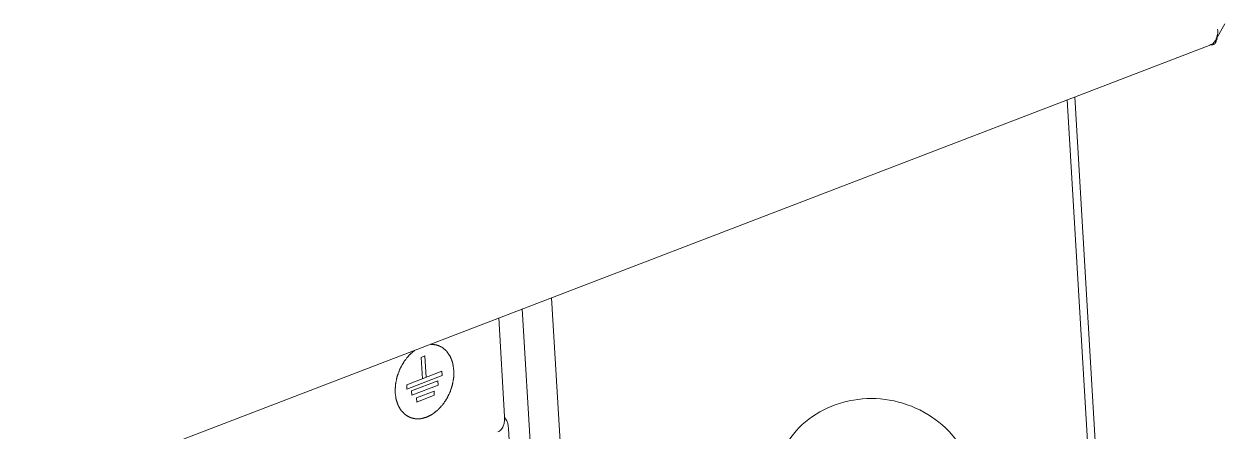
# Model space of a CAD drawing. Header units: inches. Extents: x -4705 to 38647, y 7098 to 31800.
# Drawn here: x 19014.7 to 19138.8, y 24056.5 to 24098.7 of the extents above; entities that cross this region are included whole.
import ezdxf

# ---------------------------------------------------------------- set-up
doc = ezdxf.new("R2010")
doc.units = ezdxf.units.IN
doc.header["$LTSCALE"] = 10
doc.header["$MEASUREMENT"] = 0
doc.layers.get('0').update_dxf_attribs({"lineweight": 0})

msp = doc.modelspace()

# ---------------------------------------------------------------- linework, layer by layer
at = {"color": 7, "linetype": 'Continuous'}
for p, q in [((19138.053, 24097.357), (19138.828, 24098.695)), ((19137.854, 24096.999), (19138.053, 24097.357)), ((19137.37, 24096.551), (18486.401, 23846.589)), ((19137.854, 24096.999), (19137.562, 24096.656)), ((19128.024, 24011.645), (19123.299, 24091.148)), ((19122.524, 24090.85), (19127.636, 24004.839)), ((19074.1, 23988.424), (19069.228, 24070.386)), ((19071.069, 23987.26), (19066.198, 24069.222)), ((19064.378, 24058.114), (19063.773, 24068.291)), ((19055.77, 24064.222), (19056.133, 24064.361)), ((19055.901, 24062.013), (19055.77, 24064.222)), ((19056.133, 24064.361), (19056.265, 24062.152)), ((19054.264, 24061.384), (19057.901, 24062.781)), ((19057.901, 24062.781), (19057.927, 24062.339)), ((19054.291, 24060.943), (19054.264, 24061.384)), ((19057.927, 24062.339), (19054.291, 24060.943)), ((19054.767, 24060.749), (19057.495, 24061.796)), ((19057.521, 24061.355), (19054.793, 24060.307)), ((19057.495, 24061.796), (19057.521, 24061.355)), ((19054.793, 24060.307), (19054.767, 24060.749)), ((19055.274, 24060.04), (19057.093, 24060.738)), ((19057.119, 24060.297), (19055.3, 24059.598)), ((19057.093, 24060.738), (19057.119, 24060.297)), ((19055.3, 24059.598), (19055.274, 24060.04)), ((19064.789, 24056.863), (19066.277, 24031.83))]:
    msp.add_line(p, q, dxfattribs=at)
for centre, radius, start, end in [((19137.074, 24097.323), 0.827, 281.38717, 289.63064), ((19061.378, 24057.935), 3.005, 0.53448, 3.4116), ((19063.223, 24057.057), 1.499, 33.01171, 39.30197)]:
    msp.add_arc(centre, radius, start, end, dxfattribs=at)
for points, knots in [([(19138.033, 24097.54), (19138.023, 24097.49), (19138.001, 24097.393), (19137.973, 24097.297), (19137.957, 24097.251)], [0, 0, 0, 0, 0.5089591, 1, 1, 1, 1]), ([(19138.071, 24098.164), (19138.081, 24097.985), (19138.075, 24097.626), (19138.021, 24097.27), (19137.975, 24097.098)], [0, 0, 0, 0, 0.5015878, 1, 1, 1, 1]), ([(19137.562, 24096.656), (19137.53, 24096.632), (19137.462, 24096.59), (19137.389, 24096.558), (19137.352, 24096.544)], [0, 0, 0, 0, 0.5028173, 1, 1, 1, 1]), ([(19137.558, 24096.54), (19137.528, 24096.537), (19137.462, 24096.542), (19137.401, 24096.565), (19137.37, 24096.58)], [0, 0, 0, 0, 0.4644766, 1, 1, 1, 1]), ([(19137.856, 24096.787), (19137.821, 24096.723), (19137.746, 24096.61), (19137.618, 24096.545), (19137.558, 24096.54)], [0, 0, 0, 0, 0.5442914, 1, 1, 1, 1]), ([(19137.957, 24097.251), (19137.942, 24097.207), (19137.91, 24097.123), (19137.871, 24097.042), (19137.85, 24097.004)], [0, 0, 0, 0, 0.5109371, 1, 1, 1, 1]), ([(19137.918, 24096.921), (19137.908, 24096.897), (19137.889, 24096.852), (19137.868, 24096.808), (19137.856, 24096.787)], [0, 0, 0, 0, 0.5133745, 1, 1, 1, 1]), ([(19137.975, 24097.098), (19137.967, 24097.067), (19137.949, 24097.008), (19137.928, 24096.949), (19137.918, 24096.921)], [0, 0, 0, 0, 0.5115841, 1, 1, 1, 1]), ([(19059.135, 24062.878), (19059.121, 24062.974), (19059.098, 24063.117), (19059.073, 24063.284), (19059.058, 24063.379), (19059.047, 24063.451), (19059.036, 24063.522), (19059.028, 24063.576), (19059.022, 24063.612), (19059.02, 24063.626), (19059.018, 24063.639), (19059.015, 24063.649), (19059.008, 24063.668), (19058.998, 24063.694), (19058.982, 24063.736), (19058.962, 24063.789), (19058.93, 24063.873), (19058.891, 24063.978), (19058.851, 24064.083), (19058.819, 24064.168), (19058.8, 24064.22), (19058.784, 24064.262), (19058.774, 24064.289), (19058.767, 24064.307), (19058.763, 24064.317), (19058.756, 24064.326), (19058.749, 24064.337), (19058.731, 24064.362), (19058.705, 24064.401), (19058.67, 24064.453), (19058.634, 24064.505), (19058.587, 24064.574), (19058.54, 24064.643), (19058.493, 24064.712), (19058.463, 24064.755), (19058.439, 24064.789), (19058.422, 24064.815), (19058.407, 24064.837), (19058.397, 24064.852), (19058.391, 24064.86), (19058.387, 24064.868), (19058.38, 24064.872), (19058.373, 24064.878), (19058.359, 24064.889), (19058.34, 24064.906), (19058.317, 24064.925), (19058.286, 24064.95), (19058.248, 24064.982), (19058.202, 24065.021), (19058.155, 24065.059), (19058.109, 24065.098), (19058.063, 24065.136), (19058.017, 24065.175), (19057.971, 24065.213), (19057.936, 24065.242), (19057.913, 24065.261), (19057.903, 24065.269), (19057.896, 24065.276), (19057.887, 24065.28), (19057.871, 24065.286), (19057.849, 24065.296), (19057.814, 24065.31), (19057.769, 24065.329), (19057.698, 24065.359), (19057.609, 24065.395), (19057.52, 24065.432), (19057.449, 24065.462), (19057.405, 24065.48), (19057.369, 24065.495), (19057.347, 24065.504), (19057.331, 24065.511), (19057.322, 24065.514), (19057.312, 24065.514), (19057.3, 24065.516), (19057.27, 24065.519), (19057.226, 24065.523), (19057.166, 24065.528), (19057.107, 24065.534), (19057.028, 24065.541), (19056.889, 24065.554), (19056.77, 24065.565), (19056.691, 24065.572)], [0, 0, 0, 0, 0.0625, 0.09375, 0.109375, 0.125, 0.140625, 0.15625, 0.1601562, 0.1640625, 0.1660156, 0.1679688, 0.171875, 0.1796875, 0.1875, 0.203125, 0.21875, 0.25, 0.28125, 0.296875, 0.3125, 0.3203125, 0.328125, 0.3320312, 0.3339844, 0.3359375, 0.3398438, 0.34375, 0.359375, 0.375, 0.390625, 0.40625, 0.4375, 0.453125, 0.46875, 0.4765625, 0.484375, 0.4921875, 0.4960938, 0.4980469, 0.5, 0.5019531, 0.5039062, 0.5078125, 0.515625, 0.5234375, 0.53125, 0.546875, 0.5625, 0.578125, 0.59375, 0.609375, 0.625, 0.640625, 0.65625, 0.6601562, 0.6640625, 0.6660156, 0.6679688, 0.671875, 0.6796875, 0.6875, 0.703125, 0.71875, 0.75, 0.78125, 0.796875, 0.8125, 0.8203125, 0.828125, 0.8320312, 0.8339844, 0.8359375, 0.8398438, 0.84375, 0.859375, 0.875, 0.890625, 0.90625, 0.9375, 1, 1, 1, 1]), ([(19055.096, 24064.96), (19055.022, 24064.894), (19054.911, 24064.796), (19054.781, 24064.681), (19054.707, 24064.615), (19054.652, 24064.566), (19054.596, 24064.517), (19054.555, 24064.48), (19054.527, 24064.455), (19054.513, 24064.443), (19054.5, 24064.43), (19054.484, 24064.409), (19054.463, 24064.384), (19054.431, 24064.343), (19054.391, 24064.292), (19054.326, 24064.211), (19054.245, 24064.109), (19054.164, 24064.007), (19054.1, 24063.926), (19054.059, 24063.875), (19054.027, 24063.834), (19054.007, 24063.808), (19053.99, 24063.788), (19053.98, 24063.771), (19053.97, 24063.754), (19053.951, 24063.719), (19053.921, 24063.666), (19053.882, 24063.596), (19053.843, 24063.526), (19053.791, 24063.432), (19053.738, 24063.339), (19053.686, 24063.245), (19053.647, 24063.175), (19053.614, 24063.116), (19053.591, 24063.076), (19053.578, 24063.052), (19053.567, 24063.035), (19053.561, 24063.015), (19053.552, 24062.99), (19053.535, 24062.945), (19053.511, 24062.88), (19053.483, 24062.803), (19053.445, 24062.7), (19053.407, 24062.597), (19053.369, 24062.494), (19053.34, 24062.417), (19053.312, 24062.34), (19053.29, 24062.282), (19053.276, 24062.244), (19053.269, 24062.224), (19053.263, 24062.205), (19053.258, 24062.179), (19053.251, 24062.146), (19053.241, 24062.094), (19053.228, 24062.029), (19053.207, 24061.925), (19053.182, 24061.795), (19053.156, 24061.664), (19053.135, 24061.56), (19053.122, 24061.495), (19053.112, 24061.443), (19053.106, 24061.41), (19053.1, 24061.384), (19053.098, 24061.365), (19053.098, 24061.345), (19053.097, 24061.307), (19053.095, 24061.249), (19053.093, 24061.171), (19053.09, 24061.093), (19053.087, 24060.99), (19053.082, 24060.809), (19053.077, 24060.654), (19053.074, 24060.551)], [0, 0, 0, 0, 0.0625, 0.09375, 0.109375, 0.125, 0.140625, 0.15625, 0.1601562, 0.1640625, 0.1679688, 0.171875, 0.1796875, 0.1875, 0.203125, 0.21875, 0.25, 0.28125, 0.296875, 0.3125, 0.3203125, 0.328125, 0.3320312, 0.3359375, 0.3398438, 0.34375, 0.359375, 0.375, 0.390625, 0.40625, 0.4375, 0.453125, 0.46875, 0.484375, 0.4921875, 0.4960938, 0.5, 0.5039062, 0.5078125, 0.515625, 0.53125, 0.546875, 0.5625, 0.59375, 0.609375, 0.625, 0.640625, 0.65625, 0.6601562, 0.6640625, 0.6679688, 0.671875, 0.6796875, 0.6875, 0.703125, 0.71875, 0.75, 0.78125, 0.796875, 0.8125, 0.8203125, 0.828125, 0.8320312, 0.8359375, 0.8398438, 0.84375, 0.859375, 0.875, 0.890625, 0.90625, 0.9375, 1, 1, 1, 1]), ([(19053.074, 24060.551), (19053.082, 24060.493), (19053.099, 24060.378), (19053.12, 24060.233), (19053.137, 24060.118), (19053.147, 24060.046), (19053.155, 24059.988), (19053.162, 24059.944), (19053.167, 24059.908), (19053.171, 24059.883), (19053.173, 24059.869), (19053.174, 24059.858), (19053.178, 24059.848), (19053.182, 24059.835), (19053.19, 24059.813), (19053.201, 24059.78), (19053.214, 24059.741), (19053.232, 24059.689), (19053.254, 24059.625), (19053.28, 24059.547), (19053.307, 24059.469), (19053.329, 24059.404), (19053.346, 24059.352), (19053.36, 24059.313), (19053.371, 24059.281), (19053.378, 24059.258), (19053.383, 24059.246), (19053.386, 24059.235), (19053.391, 24059.228), (19053.398, 24059.216), (19053.409, 24059.197), (19053.426, 24059.17), (19053.445, 24059.137), (19053.472, 24059.093), (19053.504, 24059.038), (19053.544, 24058.972), (19053.583, 24058.906), (19053.616, 24058.851), (19053.642, 24058.807), (19053.662, 24058.774), (19053.679, 24058.747), (19053.69, 24058.727), (19053.697, 24058.716), (19053.701, 24058.708), (19053.708, 24058.702), (19053.717, 24058.693), (19053.732, 24058.677), (19053.753, 24058.656), (19053.779, 24058.629), (19053.814, 24058.594), (19053.857, 24058.551), (19053.909, 24058.498), (19053.961, 24058.446), (19054.004, 24058.402), (19054.039, 24058.367), (19054.065, 24058.341), (19054.086, 24058.319), (19054.101, 24058.304), (19054.11, 24058.295), (19054.116, 24058.288), (19054.124, 24058.284), (19054.134, 24058.278), (19054.152, 24058.268), (19054.177, 24058.253), (19054.207, 24058.236), (19054.248, 24058.213), (19054.298, 24058.183), (19054.358, 24058.148), (19054.419, 24058.113), (19054.469, 24058.084), (19054.51, 24058.061), (19054.54, 24058.043), (19054.565, 24058.029), (19054.583, 24058.018), (19054.593, 24058.013), (19054.6, 24058.007), (19054.609, 24058.006), (19054.62, 24058.003), (19054.64, 24057.998), (19054.668, 24057.991), (19054.702, 24057.982), (19054.747, 24057.97), (19054.804, 24057.956), (19054.871, 24057.938), (19054.939, 24057.921), (19054.995, 24057.906), (19055.04, 24057.895), (19055.074, 24057.886), (19055.103, 24057.879), (19055.122, 24057.874), (19055.134, 24057.871), (19055.142, 24057.868), (19055.151, 24057.869), (19055.163, 24057.869), (19055.184, 24057.869), (19055.214, 24057.87), (19055.25, 24057.87), (19055.299, 24057.871), (19055.359, 24057.871), (19055.431, 24057.872), (19055.503, 24057.873), (19055.564, 24057.874), (19055.612, 24057.874), (19055.648, 24057.875), (19055.678, 24057.875), (19055.699, 24057.875), (19055.711, 24057.876), (19055.72, 24057.875), (19055.73, 24057.878), (19055.742, 24057.881), (19055.764, 24057.887), (19055.796, 24057.895), (19055.833, 24057.905), (19055.884, 24057.918), (19055.946, 24057.935), (19056.022, 24057.954), (19056.097, 24057.974), (19056.16, 24057.991), (19056.21, 24058.004), (19056.248, 24058.013), (19056.279, 24058.022), (19056.301, 24058.027), (19056.314, 24058.031), (19056.324, 24058.033), (19056.333, 24058.038), (19056.345, 24058.044), (19056.366, 24058.055), (19056.397, 24058.07), (19056.433, 24058.089), (19056.482, 24058.113), (19056.543, 24058.144), (19056.616, 24058.181), (19056.689, 24058.218), (19056.75, 24058.249), (19056.798, 24058.274), (19056.835, 24058.292), (19056.865, 24058.308), (19056.887, 24058.318), (19056.899, 24058.325), (19056.908, 24058.329), (19056.917, 24058.336), (19056.928, 24058.345), (19056.948, 24058.36), (19056.977, 24058.382), (19057.012, 24058.409), (19057.058, 24058.444), (19057.116, 24058.489), (19057.185, 24058.542), (19057.254, 24058.595), (19057.312, 24058.639), (19057.358, 24058.675), (19057.393, 24058.701), (19057.421, 24058.723), (19057.442, 24058.739), (19057.453, 24058.748), (19057.462, 24058.754), (19057.47, 24058.763), (19057.48, 24058.774), (19057.498, 24058.794), (19057.525, 24058.822), (19057.556, 24058.855), (19057.598, 24058.9), (19057.65, 24058.956), (19057.713, 24059.023), (19057.776, 24059.091), (19057.828, 24059.147), (19057.87, 24059.191), (19057.901, 24059.225), (19057.927, 24059.253), (19057.948, 24059.276), (19057.965, 24059.291), (19057.978, 24059.313), (19057.996, 24059.339), (19058.019, 24059.373), (19058.046, 24059.413), (19058.083, 24059.466), (19058.128, 24059.533), (19058.183, 24059.613), (19058.238, 24059.694), (19058.293, 24059.774), (19058.338, 24059.841), (19058.37, 24059.887), (19058.388, 24059.914), (19058.403, 24059.934), (19058.413, 24059.956), (19058.427, 24059.985), (19058.452, 24060.036), (19058.488, 24060.109), (19058.531, 24060.197), (19058.574, 24060.284), (19058.616, 24060.371), (19058.659, 24060.459), (19058.695, 24060.532), (19058.72, 24060.583), (19058.734, 24060.612), (19058.746, 24060.633), (19058.752, 24060.657), (19058.762, 24060.688), (19058.78, 24060.742), (19058.805, 24060.819), (19058.835, 24060.911), (19058.866, 24061.004), (19058.896, 24061.096), (19058.926, 24061.189), (19058.951, 24061.266), (19058.969, 24061.32), (19058.979, 24061.351), (19058.988, 24061.374), (19058.99, 24061.398), (19058.996, 24061.429), (19059.006, 24061.484), (19059.02, 24061.562), (19059.036, 24061.657), (19059.053, 24061.751), (19059.069, 24061.845), (19059.086, 24061.939), (19059.099, 24062.018), (19059.109, 24062.073), (19059.114, 24062.104), (19059.12, 24062.128), (19059.119, 24062.151), (19059.12, 24062.182), (19059.121, 24062.237), (19059.123, 24062.315), (19059.125, 24062.409), (19059.128, 24062.534), (19059.131, 24062.69), (19059.134, 24062.816), (19059.135, 24062.878)], [0, 0, 0, 0, 0.015625, 0.03125, 0.0390625, 0.046875, 0.0507812, 0.0546875, 0.0585938, 0.0605469, 0.0615234, 0.0625, 0.0634766, 0.0644531, 0.0664062, 0.0703125, 0.0742188, 0.078125, 0.0859375, 0.09375, 0.1015625, 0.109375, 0.1132812, 0.1171875, 0.1210938, 0.1230469, 0.1240234, 0.125, 0.1259766, 0.1269531, 0.1289062, 0.1328125, 0.1367188, 0.140625, 0.1484375, 0.15625, 0.1640625, 0.171875, 0.1757812, 0.1796875, 0.1835938, 0.1855469, 0.1865234, 0.1875, 0.1884766, 0.1894531, 0.1914062, 0.1953125, 0.1992188, 0.203125, 0.2109375, 0.21875, 0.2265625, 0.234375, 0.2382812, 0.2421875, 0.2460938, 0.2480469, 0.2490234, 0.25, 0.2509766, 0.2519531, 0.2539062, 0.2578125, 0.2617188, 0.265625, 0.2734375, 0.28125, 0.2890625, 0.296875, 0.3007812, 0.3046875, 0.3085938, 0.3105469, 0.3115234, 0.3125, 0.3134766, 0.3144531, 0.3164062, 0.3203125, 0.3242188, 0.328125, 0.3359375, 0.34375, 0.3515625, 0.359375, 0.3632812, 0.3671875, 0.3710938, 0.3730469, 0.3740234, 0.375, 0.3759766, 0.3769531, 0.3789062, 0.3828125, 0.3867188, 0.390625, 0.3984375, 0.40625, 0.4140625, 0.421875, 0.4257812, 0.4296875, 0.4335938, 0.4355469, 0.4365234, 0.4375, 0.4384766, 0.4394531, 0.4414062, 0.4453125, 0.4492188, 0.453125, 0.4609375, 0.46875, 0.4765625, 0.484375, 0.4882812, 0.4921875, 0.4960938, 0.4980469, 0.4990234, 0.5, 0.5009766, 0.5019531, 0.5039062, 0.5078125, 0.5117188, 0.515625, 0.5234375, 0.53125, 0.5390625, 0.546875, 0.5507812, 0.5546875, 0.5585938, 0.5605469, 0.5615234, 0.5625, 0.5634766, 0.5644531, 0.5664062, 0.5703125, 0.5742188, 0.578125, 0.5859375, 0.59375, 0.6015625, 0.609375, 0.6132812, 0.6171875, 0.6210938, 0.6230469, 0.6240234, 0.625, 0.6259766, 0.6269531, 0.6289062, 0.6328125, 0.6367188, 0.640625, 0.6484375, 0.65625, 0.6640625, 0.671875, 0.6757812, 0.6796875, 0.6835938, 0.6855469, 0.6875, 0.6894531, 0.6914062, 0.6953125, 0.6992188, 0.703125, 0.7109375, 0.71875, 0.7265625, 0.734375, 0.7421875, 0.7460938, 0.7480469, 0.75, 0.7519531, 0.7539062, 0.7578125, 0.765625, 0.7734375, 0.78125, 0.7890625, 0.796875, 0.8046875, 0.8085938, 0.8105469, 0.8125, 0.8144531, 0.8164062, 0.8203125, 0.828125, 0.8359375, 0.84375, 0.8515625, 0.859375, 0.8671875, 0.8710938, 0.8730469, 0.875, 0.8769531, 0.8789062, 0.8828125, 0.890625, 0.8984375, 0.90625, 0.9140625, 0.921875, 0.9296875, 0.9335938, 0.9355469, 0.9375, 0.9394531, 0.9414062, 0.9453125, 0.953125, 0.9609375, 0.96875, 0.984375, 1, 1, 1, 1]), ([(19112.954, 24050.605), (19112.884, 24051.771), (19112.26, 24054.131), (19109.351, 24058.095), (19103.34, 24060.778), (19096.951, 24059.18), (19093.53, 24055.728), (19092.61, 24053.504), (19092.39, 24052.371)], [0, 0, 0, 0, 0.1218581, 0.2473371, 0.5035022, 0.7565272, 0.8795827, 1, 1, 1, 1]), ([(19064.235, 24057.093), (19064.288, 24057.223), (19064.364, 24057.511), (19064.385, 24057.807), (19064.383, 24057.963)], [0, 0, 0, 0, 0.4735093, 1, 1, 1, 1]), ([(19063.677, 24056.501), (19063.799, 24056.547), (19064.035, 24056.714), (19064.178, 24056.958), (19064.235, 24057.093)], [0, 0, 0, 0, 0.4706971, 1, 1, 1, 1])]:
    msp.add_open_spline(points, degree=3, knots=knots, dxfattribs=at)
msp.add_open_spline([(19064.479, 24057.874), (19064.672, 24057.578), (19064.768, 24057.214), (19064.789, 24056.863)], degree=3, dxfattribs=at)

doc.saveas('drawing.dxf')
